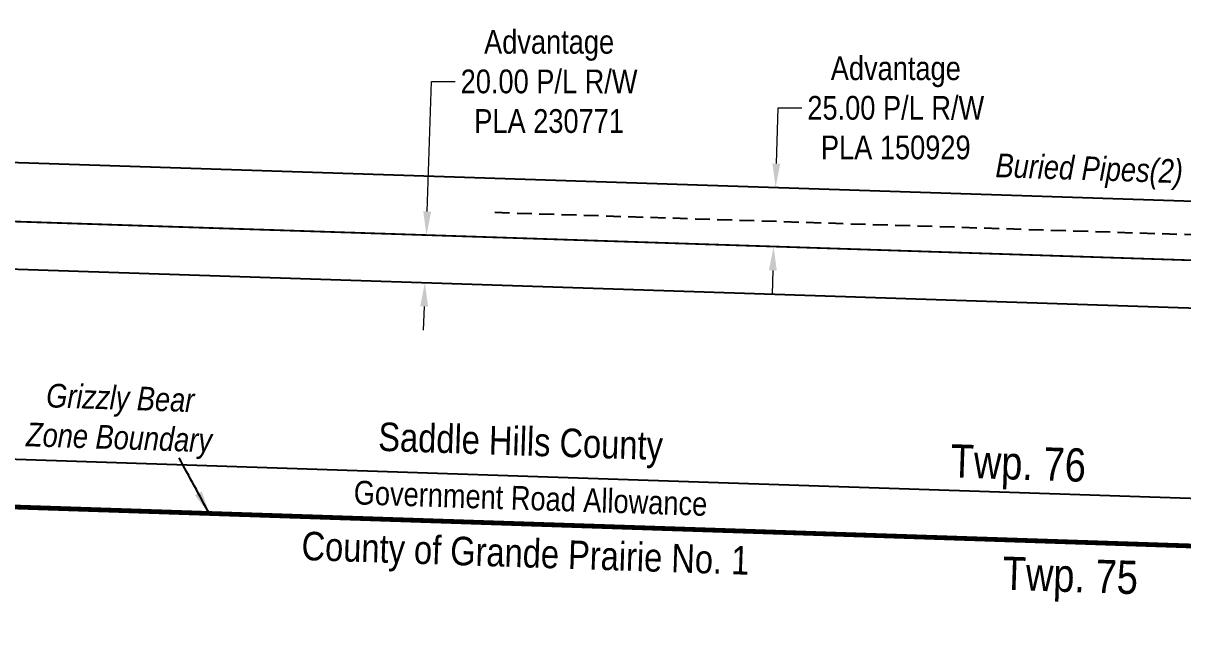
# Model space of a CAD drawing. Extents: x 347027 to 352250, y 6156875 to 6165050.
# Drawn here: x 350537.2 to 351025.7, y 6158328.7 to 6158588.3 of the extents above; entities that cross this region are included whole.
import ezdxf
from ezdxf.enums import TextEntityAlignment as Align

# ---------------------------------------------------------------- set-up
doc = ezdxf.new("R2010")
doc.units = 0
doc.header["$LTSCALE"] = 5
doc.header["$PDSIZE"] = 20
doc.linetypes.add('DASHDOT2', pattern=[5, 2.5, -1.25, 0, -1.25])
doc.linetypes.add('UG_PIPE', pattern=[1.875, 1.25, -0.625])
doc.layers.get('Defpoints').update_dxf_attribs({"color": 9})
for name, color, linetype in [('AS-PIPE-UG', 44, 'UG_PIPE'), ('AS-PIPE-UG-T', 44, 'Continuous'), ('AS-WILDLIFE', 131, 'DASHDOT2'), ('D-TXT', 6, 'Continuous'), ('F-RW', 190, 'Continuous'), ('L-33', 7, 'Continuous'), ('L-ROAD-T', 7, 'Continuous'), ('L-SEC', 7, 'Continuous')]:
    doc.layers.add(name, color=color, linetype=linetype)
doc.layers.add('F-RW-T', color=190, linetype='Continuous', lineweight=9)
doc.styles.add('240', font='ARIALN.TTF', dxfattribs={"height": 30})
doc.styles.add('80CG', font='ARIALN.TTF', dxfattribs={"height": 10})
doc.styles.add('80L', font='ARIALN.TTF', dxfattribs={"height": 10})
doc.dimstyles.new('Compass 5 000', dxfattribs={"dimscale": 5, "dimtxt": 9, "dimasz": 2, "dimexe": 0.2, "dimexo": 0.0625, "dimgap": 0.5, "dimtad": 0, "dimtih": 1, "dimtoh": 1, "dimzin": 0, "dimdsep": 46, "dimtxsty": '80CG', "dimcen": 0.1, "dimse1": 1, "dimse2": 1, "dimclrd": 256, "dimclrt": 256, "dimaunit": 1, "dimadec": 4, "dimazin": 0, "dimtfac": 0.06, "dimtofl": 0, "dimtmove": 0, "dimatfit": 1, "dimfxl": 0.2, "dimtolj": 1, "dimtzin": 0, "dimlwd": -1, "dimarcsym": 0})

# ---------------------------------------------------------------- blocks, each defined once
blk = doc.blocks.new('*D57')
at = {"layer": 'Defpoints', "color": 0, "transparency": 16777216}
for p in [(350865.5, 6158518.86), (350853.29, 6158494.25), (350864.68, 6158493.88)]:
    blk.add_point(p, dxfattribs=at)
at = {"layer": 'F-RW-T', "transparency": 16777216}
for p, q in [((350854.44, 6158529.23), (350855.22, 6158552.64)), ((350855.22, 6158552.64), (350865.22, 6158552.64)), ((350852.96, 6158484.26), (350852.63, 6158474.27))]:
    blk.add_line(p, q, dxfattribs=at)
for points in [[(350852.78, 6158529.28), (350856.11, 6158529.17), (350854.11, 6158519.23)], [(350851.3, 6158484.31), (350854.63, 6158484.2), (350853.29, 6158494.25)]]:
    blk.add_solid(points, dxfattribs=at)
at = {"layer": 'F-RW-T', "transparency": 16777216, "insert": (350904.75, 6158552.64), "char_height": 10, "attachment_point": 5, "style": '80CG'}
blk.add_mtext('\\A1;Advantage\\P25.00 P/L R/W\\PPLA 150929', dxfattribs=at)
blk = doc.blocks.new('*D101')
at = {"layer": 'Defpoints', "color": 0, "transparency": 16777216}
for p in [(350707.05, 6158499.07), (350722.31, 6158498.57), (350721.65, 6158478.59)]:
    blk.add_point(p, dxfattribs=at)
at = {"layer": 'F-RW-T', "transparency": 16777216}
for p, q in [((350707.38, 6158509.07), (350709.18, 6158563.75)), ((350709.18, 6158563.75), (350719.18, 6158563.75)), ((350706.06, 6158469.09), (350705.73, 6158459.1))]:
    blk.add_line(p, q, dxfattribs=at)
for points in [[(350705.72, 6158509.12), (350709.05, 6158509.01), (350707.05, 6158499.07)], [(350704.4, 6158469.15), (350707.73, 6158469.04), (350706.39, 6158479.09)]]:
    blk.add_solid(points, dxfattribs=at)
at = {"layer": 'F-RW-T', "transparency": 16777216, "insert": (350758.72, 6158563.75), "char_height": 10, "attachment_point": 5, "style": '80CG'}
blk.add_mtext('\\A1;Advantage\\P20.00 P/L R/W\\PPLA 230771', dxfattribs=at)

msp = doc.modelspace()

# ---------------------------------------------------------------- linework, layer by layer
at = {"layer": 'AS-PIPE-UG', "flags": 128}
msp.add_lwpolyline([(350735.848, 6158508.718), (351178.577, 6158494.589), (351211.14, 6158493.654), (351479.396, 6158485.929), (351638.453, 6158479.966), (351699.191, 6158477.095), (351752.127, 6158477.667)], dxfattribs=at)
at = {"layer": 'AS-WILDLIFE', "const_width": 2, "flags": 128}
msp.add_lwpolyline([(350331.695, 6158391.328), (352192.956, 6158329.748)], dxfattribs=at)
at = {"layer": 'F-RW', "flags": 128}
msp.add_lwpolyline([(351161.921, 6158484.086), (350466.001, 6158507.015), (350466.845, 6158531.994), (351162.762, 6158509.065)], dxfattribs=at)
at = {"layer": 'F-RW'}
msp.add_lwpolyline([(350335.116, 6158491.318), (351763.246, 6158444.278), (351763.392, 6158464.28), (350335.775, 6158511.303)], dxfattribs=at)
at = {"layer": 'L-SEC'}
for p, q in [((351258.339, 6158380.62), (350452.404, 6158407.439)), ((351257.67, 6158360.519), (350451.897, 6158387.333))]:
    msp.add_line(p, q, dxfattribs=at)

# ---------------------------------------------------------------- texts
at = {"layer": 'AS-PIPE-UG-T', "insert": (350946.66, 6158533.541), "char_height": 9.99755, "attachment_point": 1, "rotation": 358.11284, "style": '80L'}
msp.add_mtext_dynamic_manual_height_columns('\\pi0.31811;{\\fArial Narrow|b0|i1|c0|p34;Buried Pipes(2)}', width=78.40707, gutter_width=50.012, heights=[0], dxfattribs=at)
at = {"layer": 'AS-WILDLIFE', "insert": (350577.792, 6158420.785), "char_height": 9.99755, "attachment_point": 5, "rotation": 358.10857, "style": '240'}
msp.add_mtext_dynamic_manual_height_columns('{\\fArial Narrow|b0|i1|c0|p34;Grizzly Bear Zone Boundary}', width=79.15077, gutter_width=45.011, heights=[0], dxfattribs=at)
at = {"layer": 'D-TXT', "color": 3, "style": '80L'}
for s, p in [('Twp. 76', (350927.632, 6158397.129)), ('Twp. 75', (350949.556, 6158349.842))]:
    msp.add_text(s, height=13.9966, rotation=358.09404, dxfattribs=at).set_placement(p)
at = {"layer": 'L-33', "color": 3, "style": '240'}
msp.add_text('Saddle Hills County', height=11.99694, rotation=358.11599, dxfattribs=at).set_placement((350686.612, 6158408.331))
at = {"layer": 'L-33', "color": 3, "linetype": 'Continuous', "insert": (350748.724, 6158363.425), "char_height": 17.99559, "attachment_point": 5, "rotation": 358.10507, "style": '240'}
msp.add_mtext_dynamic_manual_height_columns('{\\H0.66666x;County of Grande Prairie No. 1}', width=209.96841, gutter_width=45.011, heights=[0], dxfattribs=at)
at = {"layer": 'L-ROAD-T', "style": '80L'}
msp.add_text('Government Road Allowance', height=9.99755, rotation=358.11877, dxfattribs=at).set_placement((350750.906, 6158388.345), align=Align.MIDDLE_CENTER)

# ---------------------------------------------------------------- dimensions: what is measured, and where the dimension line sits
at = {"layer": 'F-RW-T'}
for base, p1, p2, angle, text, picture, middle in [((350707.052, 6158499.073), (350721.649, 6158478.587), (350722.307, 6158498.57), 88.11291, 'Advantage\\P20.00 P/L R/W\\PPLA 230771', '*D101', (350758.722, 6158563.747)), ((350853.291, 6158494.254), (350865.5, 6158518.859), (350864.677, 6158493.879), 268.11291, 'Advantage\\P25.00 P/L R/W\\PPLA 150929', '*D57', (350904.755, 6158552.643))]:
    dim = msp.add_linear_dim(base=base, p1=p1, p2=p2, angle=angle, text=text, dimstyle='Compass 5 000', dxfattribs=at)
    dim.commit()
    dim.dimension.update_dxf_attribs({"geometry": picture, "text_midpoint": middle, "dimtype": 161})

# ---------------------------------------------------------------- leaders
at = {"layer": 'AS-WILDLIFE', "path_type": 1}
msp.add_leader([(350615.746, 6158381.597), (350602.897, 6158405.306)], dimstyle='Compass 5 000', override={"dimgap": 0.5, "dimtad": 0}, dxfattribs=at)

doc.saveas('drawing.dxf')
